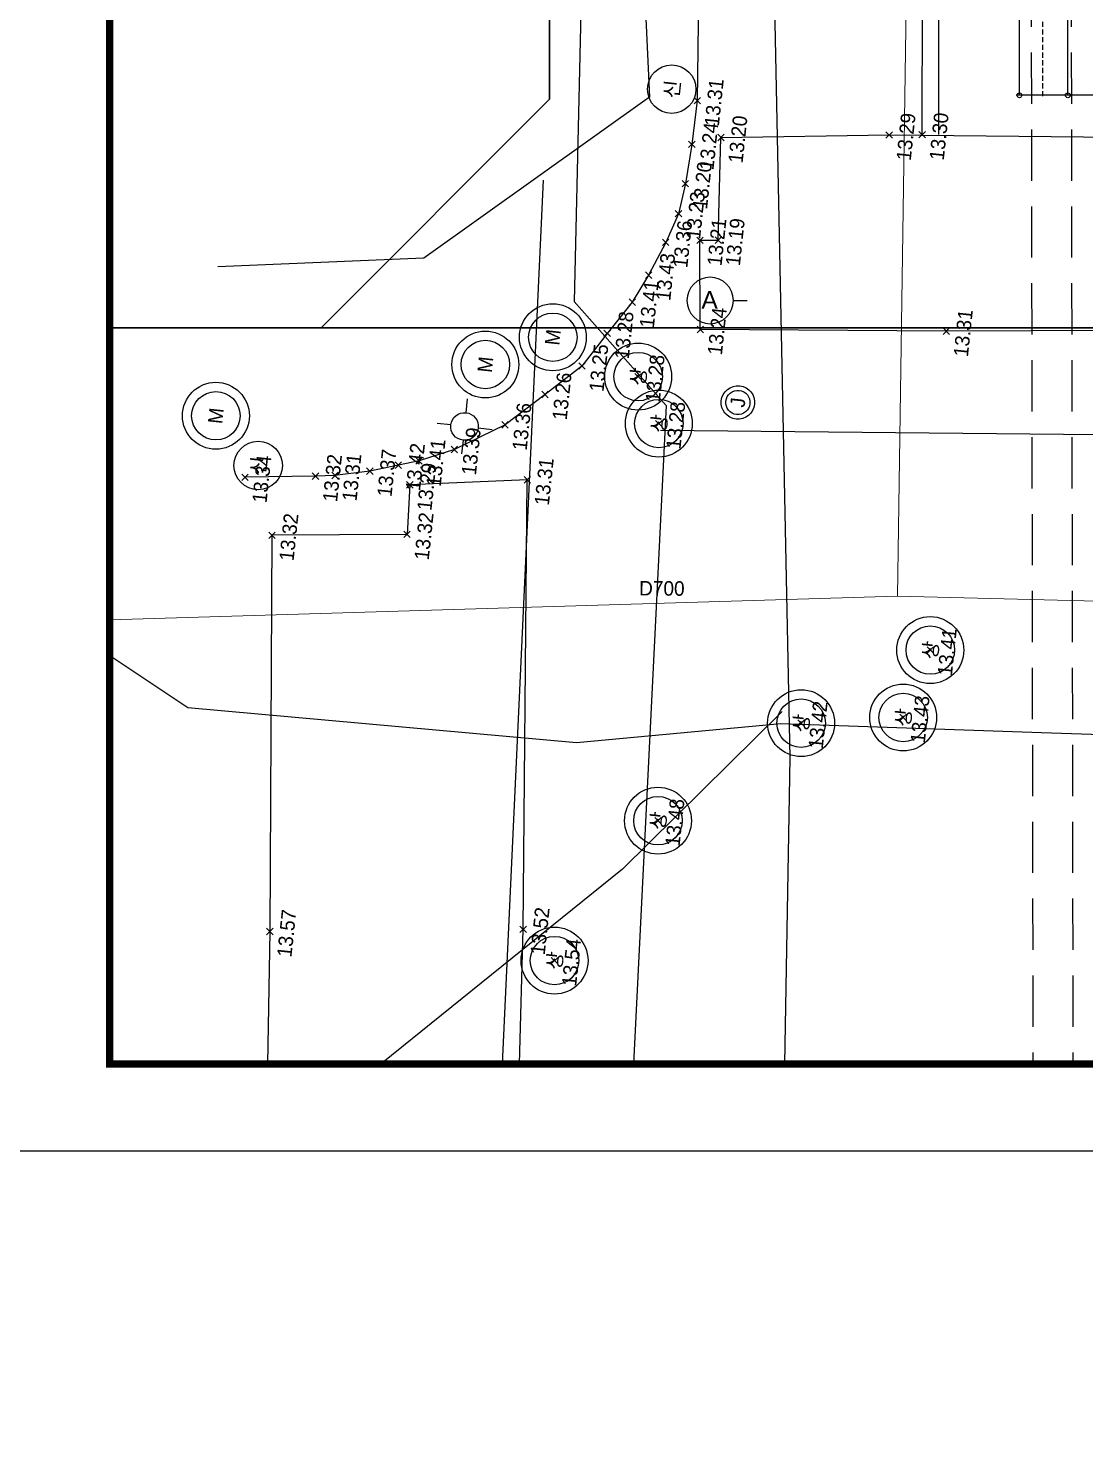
# Model space of a CAD drawing. Header units: millimetres. Extents: x 1073475 to 2890243, y -1340830 to -367733.
# Drawn here: x 1834495 to 1867194, y -465920 to -422071 of the extents above; entities that cross this region are included whole.
import ezdxf
from ezdxf.enums import TextEntityAlignment as Align
from ezdxf.xclip import XClip

# ---------------------------------------------------------------- set-up
doc = ezdxf.new("R2010")
doc.units = ezdxf.units.MM
doc.header["$LTSCALE"] = 50
doc.header["$XCLIPFRAME"] = 2
doc.header["$PDMODE"] = 3
doc.header["$PDSIZE"] = 100
doc.linetypes.add('HIDDEN2', pattern=[4.7625, 3.175, -1.5875])
doc.layers.get('Defpoints').update_dxf_attribs({"color": 151})
for name, color, linetype in [('1-우수관로', 140, '우수'), ('11', 11, 'Continuous'), ('A_BRICK', 3, 'Continuous'), ('C-DIM', 7, 'Continuous'), ('RXCOBAL', 7, 'Continuous'), ('TEX', 3, 'Continuous'), ('TEXT', 3, 'Continuous'), ('가로등', 1, 'Continuous'), ('도로', 1, 'Continuous'), ('맨홀', 1, 'Continuous'), ('상수도맨홀', 1, 'Continuous'), ('신호등', 1, 'Continuous'), ('연속지적도', 32, 'Continuous'), ('제수변', 1, 'Continuous'), ('중앙선', 2, 'Continuous'), ('지하지장물_상수관로', 5, 'HIDDEN2'), ('지하지장물_열수송관로', 6, 'HIDDEN2'), ('지하지장물_전기관로', 1, 'HIDDEN2'), ('지하지장물_통신관로', 7, 'HIDDEN2'), ('차선', 7, 'HIDDEN2'), ('측량점_높이', 8, 'Continuous'), ('측량점_심볼', 7, 'Continuous'), ('횡단보도', 40, 'Continuous')]:
    doc.layers.add(name, color=color, linetype=linetype)
doc.styles.add('LT', font='')
doc.styles.add('RXHG', font='arial.ttf')
doc.styles.get("Standard").update_dxf_attribs({"font": ''})
doc.styles.add('굴림체', font='')
doc.styles.add('돋움', font='')
doc.styles.get('LT').set_extended_font_data('GulimChe')
doc.styles.get('Standard').set_extended_font_data('Dotum')
doc.styles.get('굴림체').set_extended_font_data('Dotum')
doc.styles.get('돋움').set_extended_font_data('Dotum')
doc.linetypes.add('KT_LINE', pattern='A,12.7,-5.08,["KT",Standard,S=2.54,R=0,X=-2.54,Y=-1.27],-6.35', length=24.13)
doc.linetypes.add('POWER_LINE', pattern='A,12.7,-5.08,["POWER",Standard,S=2.54,R=0,X=-2.54,Y=-1.27],-6.35', length=24.13)
doc.linetypes.add('WATER_LINE', pattern='A,12.7,-5.08,["WATER",Standard,S=2.54,R=0,X=-2.54,Y=-1.27],-6.35', length=24.13)
doc.linetypes.add('우수', pattern='A,0.5,-0.05,["우수",LT,S=0.1,R=0,X=0,Y=-0.05],-0.4', length=0.95)
doc.dimstyles.new('SAM-300', dxfattribs={"dimscale": 1.5, "dimtxt": 300, "dimasz": 100, "dimexe": 70, "dimexo": 0, "dimgap": 100, "dimtad": 1, "dimdec": 0, "dimzin": 0, "dimdsep": 46, "dimlunit": 6, "dimtxsty": '돋움', "dimblk": 'ORIGIN', "dimcen": 100, "dimclrd": 1, "dimclre": 1, "dimclrt": 7, "dimadec": 0, "dimazin": 0, "dimtfac": 1, "dimtdec": 0, "dimtix": 1, "dimtmove": 2, "dimatfit": 3, "dimfxl": 70, "dimtolj": 1, "dimtzin": 0, "dimlwd": -1, "dimlwe": -1, "dimarcsym": 0})

# ---------------------------------------------------------------- blocks, each defined once
blk = doc.blocks.new('A$405090834614')
at = {"layer": '1-우수관로', "color": 251, "linetype": '우수', "lineweight": 0, "ltscale": 80}
for points in [[(185502, 13028), (184884, 22596), (180273, 88945), (172057, 168906), (121638, 164312), (118262, 188984)], [(121638, 164312), (127425, 92669), (132944, 11829)]]:
    blk.add_lwpolyline(points, dxfattribs=at)
at = {"layer": '가로등', "color": 251, "linetype": 'Continuous'}
for p, q in [((125446, 178617), (125446, 179046)), ((125018, 178189), (124589, 178189)), ((125875, 178189), (126304, 178189)), ((125446, 177760), (125446, 177331))]:
    blk.add_line(p, q, dxfattribs=at)
blk.add_ellipse((125446, 178189), major_axis=(303, 303), ratio=1, start_param=5.497787, end_param=11.780972, dxfattribs=at)
at = {"layer": '도로', "color": 251}
for p, q in [((123427, 182615), (123165, 184783)), ((123514, 182019), (123427, 182615)), ((123761, 180957), (123514, 182019)), ((124038, 180098), (123761, 180957)), ((124238, 179477), (124038, 180098)), ((124703, 178428), (124238, 179477)), ((125629, 176948), (124703, 178428)), ((126694, 175815), (125629, 176948)), ((127689, 174774), (126694, 175815)), ((128777, 174103), (127689, 174774)), ((129818, 173432), (128777, 174103)), ((130704, 173016), (129818, 173432)), ((131769, 172599), (130704, 173016)), ((132695, 172299), (131769, 172599)), ((141352, 172576), (136236, 172090)), ((133644, 172183), (132695, 172299)), ((134871, 172114), (133644, 172183)), ((136236, 172090), (134871, 172114))]:
    blk.add_line(p, q, dxfattribs=at)
at = {"layer": '맨홀', "color": 251}
for centre, radius in [((124963, 185878), 1036), ((124963, 185878), 750), ((127420, 177751), 1036), ((127420, 177751), 750), ((128480, 175762), 1036), ((128480, 175762), 750)]:
    blk.add_circle(centre, radius, dxfattribs=at)
at = {"layer": '상수도맨홀', "color": 251}
for centre, radius in [((109295, 173675), 1036), ((109295, 173675), 750), ((127547, 173007), 1036), ((127547, 173007), 750), ((126169, 172218), 1036), ((126169, 172218), 750), ((113940, 170948), 1036), ((113940, 170948), 750), ((117410, 166860), 1036), ((117410, 166860), 750), ((117917, 163737), 1036), ((117917, 163737), 750), ((120081, 163123), 1036), ((120081, 163123), 750)]:
    blk.add_circle(centre, radius, dxfattribs=at)
at = {"layer": '신호등', "color": 251}
for centre in [(123570, 184413), (136507, 172912)]:
    blk.add_circle(centre, 750, dxfattribs=at)
at = {"layer": '연속지적도', "color": 251}
for p, q in [((128018, 182925), (125569, 206009)), ((125569, 206009), (128018, 182925)), ((135799, 176644), (128018, 182925)), ((128018, 182925), (131988, 145494)), ((131988, 145494), (128018, 182925)), ((128018, 182925), (135799, 176644)), ((192588, 182663), (135799, 176644)), ((135799, 176644), (192588, 182663))]:
    blk.add_line(p, q, dxfattribs=at)
at = {"layer": '제수변', "color": 251}
for major_axis, start_param, end_param in [((366, 366), 5.497787, 11.780972), ((-265, 265), 3.926991, 10.210176)]:
    blk.add_ellipse((127076, 169852), major_axis=major_axis, ratio=1, start_param=start_param, end_param=end_param, dxfattribs=at)
at = {"layer": '중앙선', "color": 251}
for p, q in [((135925, 165056), (158397, 167391)), ((135978, 164547), (158451, 166883))]:
    blk.add_line(p, q, dxfattribs=at)
at = {"layer": '지하지장물_상수관로', "color": 251, "linetype": 'WATER_LINE', "ltscale": 3}
for points in [[(215785, 180251), (195263, 177193), (191822, 180378), (129649, 175223), (126750, 172048), (96359, 170351), (93160, 172444), (53008, 169794)], [(125974, 172142), (127656, 154547), (126905, 150875), (134574, 53206), (135978, 16885)]]:
    blk.add_lwpolyline(points, dxfattribs=at)
at = {"layer": '지하지장물_열수송관로', "color": 251, "ltscale": 10}
for points in [[(216212, 191288), (197149, 188874), (197301, 186951), (195346, 186542), (195304, 185411), (191114, 185214), (191823, 167673), (46754, 152054)], [(216367, 190058), (198477, 187793), (198622, 185962), (196548, 185528), (196500, 184227), (192401, 184034), (193108, 166565), (46886, 150822)]]:
    blk.add_lwpolyline(points, dxfattribs=at)
at = {"layer": '지하지장물_전기관로', "color": 251, "linetype": 'POWER_LINE', "ltscale": 3}
for points in [[(128114, 30390), (124995, 81247), (120316, 126000), (117897, 159426), (117322, 167477), (116075, 173707), (115884, 185784), (118473, 190768)], [(117706, 167477), (112335, 171886), (98622, 185592)], [(173383, 173768), (152438, 171677), (116310, 167097), (102929, 165907), (93496, 163728), (64735, 159343)]]:
    blk.add_lwpolyline(points, dxfattribs=at)
at = {"layer": '지하지장물_통신관로', "color": 251, "linetype": 'KT_LINE', "ltscale": 3}
for points in [[(179973, 22140), (178340, 57330), (174617, 92638), (167709, 153756), (166514, 164057), (162819, 177078), (146292, 175121), (136183, 173575), (130490, 179990), (129558, 186301)], [(133285, 176576), (83112, 173596), (82168, 171745), (83434, 140813), (89417, 133224), (94187, 130394), (100201, 81315), (103898, 49012), (108849, 25517)]]:
    blk.add_lwpolyline(points, dxfattribs=at)
at = {"layer": '차선', "color": 251}
for p, q in [((212341, 169387), (137441, 161475)), ((129096, 62935), (126736, 85773))]:
    blk.add_line(p, q, dxfattribs=at)
at = {"layer": '측량점_심볼', "color": 251}
for p in [(123165, 184783), (121466, 183762), (109261, 182535), (123427, 182615), (123514, 182019), (123761, 180957), (124038, 180098), (121934, 179605), (123468, 179683), (124238, 179477), (124703, 178428), (125629, 176948), (124009, 176085), (126694, 175815), (110158, 174745), (127689, 174774), (128777, 174103), (109295, 173675), (129818, 173432), (127547, 173007), (130704, 173016), (131769, 172599), (126169, 172218), (132695, 172299), (133644, 172183), (134871, 172114), (136236, 172090), (131947, 171551), (129201, 171249), (135178, 171239), (113940, 170948), (132008, 170986), (117410, 166860), (135806, 166071), (135925, 165056), (117917, 163737), (129952, 163670), (120081, 163123)]:
    blk.add_point(p, dxfattribs=at)
at = {"layer": '횡단보도', "color": 251}
for p, q in [((121466, 183762), (109261, 182535)), ((121934, 179605), (121466, 183762)), ((109261, 182535), (93740, 181158)), ((123468, 179683), (121934, 179605)), ((124009, 176085), (123468, 179683)), ((110158, 174745), (124009, 176085)), ((95049, 173551), (110158, 174745)), ((129201, 171249), (131947, 171551)), ((131947, 171551), (132008, 170986)), ((129952, 163670), (129201, 171249)), ((132008, 170986), (135178, 171239)), ((135178, 171239), (135806, 166071)), ((135806, 166071), (136502, 158883)), ((130754, 156448), (129952, 163670))]:
    blk.add_line(p, q, dxfattribs=at)
at = {"layer": '1-우수관로', "color": 251, "linetype": '우수', "lineweight": 0, "ltscale": 5, "style": '굴림체'}
blk.add_text('D700', height=450, rotation=275.5675, dxfattribs=at).set_placement((120950, 170864), align=Align.RIGHT)
at = {"layer": '상수도맨홀', "color": 251, "style": '굴림체'}
for s, p in [('M', (124963, 185878)), ('신', (123570, 184413)), ('M', (127420, 177751)), ('M', (128480, 175762)), ('상', (109295, 173675)), ('상', (127547, 173007)), ('신', (136507, 172912)), ('상', (126169, 172218)), ('상', (113940, 170948)), ('J', (127076, 169852)), ('상', (117410, 166860)), ('상', (117917, 163737)), ('상', (120081, 163123))]:
    blk.add_text(s, height=450, dxfattribs=at).set_placement(p, align=Align.MIDDLE)
at = {"layer": '측량점_높이', "color": 251, "style": '굴림체'}
for s, p in [('13.34', (123165, 184483)), ('13.32', (121466, 183462)), ('13.57', (109261, 182235)), ('13.32', (123427, 182315)), ('13.31', (123514, 181719)), ('13.37', (123761, 180657)), ('13.42', (124038, 179798)), ('13.29', (123468, 179383)), ('13.32', (121934, 179305)), ('13.41', (124238, 179177)), ('13.39', (124703, 178128)), ('13.36', (125629, 176648)), ('13.31', (124009, 175785)), ('13.26', (126694, 175515)), ('13.52', (110158, 174445)), ('13.25', (127689, 174474)), ('13.28', (128777, 173803)), ('13.54', (109295, 173375)), ('13.41', (129818, 173132)), ('13.28', (127547, 172707)), ('13.43', (130704, 172716)), ('13.28', (126169, 171918)), ('13.36', (131769, 172299)), ('13.23', (132695, 171999)), ('13.20', (133644, 171883)), ('13.24', (134871, 171814)), ('13.31', (136236, 171790)), ('13.21', (131947, 171251)), ('13.48', (113940, 170648)), ('13.24', (129201, 170949)), ('13.19', (132008, 170686)), ('13.20', (135178, 170939)), ('13.42', (117410, 166560)), ('13.29', (135806, 165771)), ('13.30', (135925, 164756)), ('13.43', (117917, 163437)), ('13.31', (129952, 163370)), ('13.41', (120081, 162823))]:
    blk.add_text(s, height=450, dxfattribs=at).set_placement(p, align=Align.TOP_CENTER)
blk = doc.blocks.new('dbox')
at = {"layer": '11'}
for p, q in [((4288, 1800), (4288, 57600)), ((81088, 1800), (4288, 1800))]:
    blk.add_line(p, q, dxfattribs=at)
at = {"layer": '11', "const_width": 150}
blk.add_lwpolyline([(81088, 1800), (4288, 1800), (4288, 57600), (81088, 57600)], close=True, dxfattribs=at)
at = {"layer": 'TEXT', "color": 7}
blk.add_line((84100, 0), (0, 0), dxfattribs=at)
at = {"layer": 'TEX', "color": 6, "linetype": 'Continuous', "style": 'RXHG', "width": 1}
for tag, p in [('일자', (76628, 15972)), ('축척', (76628, 13925)), ('설계번호', (76684, 12170))]:
    blk.add_attdef(tag, p, '', height=300, dxfattribs=at)
at = {"layer": 'TEX', "color": 7, "linetype": 'Continuous', "style": 'RXHG', "width": 1}
blk.add_attdef('파일명', (81840, 4453), '', height=300, rotation=90, dxfattribs=at)
at = {"layer": 'TEX', "linetype": 'Continuous', "style": 'RXHG', "width": 1}
for tag, p in [('도면명-1', (77799, 3389)), ('도면명-2', (77799, 2662))]:
    blk.add_attdef(tag, text='', height=400, dxfattribs=at).set_placement(p, align=Align.CENTER)
blk = doc.blocks.new('_Origin')
at = {"color": 0, "linetype": 'ByBlock', "lineweight": -2}
blk.add_line((0, 0), (-1, 0), dxfattribs=at)
blk.add_circle((0, 0), 0.5, dxfattribs=at)
blk = doc.blocks.new('*D799')
at = {"layer": 'C-DIM', "color": 1, "ltscale": 0.2, "transparency": 16777216}
for p, q in [((1866674, -401553), (1865069, -401553)), ((1865174, -423993), (1865174, -401703)), ((1866674, -424143), (1865069, -424143))]:
    blk.add_line(p, q, dxfattribs=at)
at = {"layer": 'Defpoints', "color": 0, "ltscale": 0.2, "transparency": 16777216}
for p in [(1865174, -401553), (1866674, -401553), (1866674, -424143)]:
    blk.add_point(p, dxfattribs=at)
at = {"layer": 'C-DIM', "color": 1, "ltscale": 0.2, "transparency": 16777216, "xscale": 150, "yscale": 150, "zscale": 150}
for p, rotation in [((1865174, -401553), 90), ((1865174, -424143), 270)]:
    blk.add_blockref('_Origin', p, dxfattribs=dict(at, rotation=rotation))
at = {"layer": 'C-DIM', "color": 7, "ltscale": 0.2, "transparency": 16777216, "insert": (1864755, -412848), "char_height": 450, "attachment_point": 5, "rotation": 90, "style": '돋움'}
blk.add_mtext('\\A1;22,590', dxfattribs=at)
blk = doc.blocks.new('*D811')
at = {"layer": 'C-DIM', "color": 1, "ltscale": 0.2, "transparency": 16777216}
for p, q in [((1868174, -403343), (1866569, -403343)), ((1866674, -423993), (1866674, -403493)), ((1868174, -424143), (1866569, -424143))]:
    blk.add_line(p, q, dxfattribs=at)
at = {"layer": 'Defpoints', "color": 0, "ltscale": 0.2, "transparency": 16777216}
for p in [(1866674, -403343), (1868174, -403343), (1868174, -424143)]:
    blk.add_point(p, dxfattribs=at)
at = {"layer": 'C-DIM', "color": 1, "ltscale": 0.2, "transparency": 16777216, "xscale": 150, "yscale": 150, "zscale": 150}
for p, rotation in [((1866674, -403343), 90), ((1866674, -424143), 270)]:
    blk.add_blockref('_Origin', p, dxfattribs=dict(at, rotation=rotation))
at = {"layer": 'C-DIM', "color": 7, "ltscale": 0.2, "transparency": 16777216, "insert": (1866236, -413743), "char_height": 450, "attachment_point": 5, "rotation": 90, "style": '돋움'}
blk.add_mtext('\\A1;13@1600=20,800', dxfattribs=at)
blk = doc.blocks.new('DD')
at = {"layer": 'RXCOBAL', "color": 7}
blk.add_line((-631, 0), (0, 0), dxfattribs=at)
blk.add_circle((-1711, 0), 1080, dxfattribs=at)
at = {"layer": 'A_BRICK', "style": 'RXHG'}
blk.add_attdef('BUB', text='', height=810, dxfattribs=at).set_placement((-1747, -407), align=Align.CENTER)

msp = doc.modelspace()

# ---------------------------------------------------------------- block references
at = {"xscale": 1.5, "yscale": 1.5, "zscale": 1.5}
msp.add_blockref('dbox', (1830582.7, -456833.1), dxfattribs=at)
ref = msp.add_blockref('A$405090834614', (1885814.3, -577934.3), dxfattribs=dict(rotation=83.9464212542183))
XClip(ref).set_block_clipping_path([(104661.0409256864, 187029.200860789), (115795.371209384, 82037.659728932), (199028.6359362481, 90864.5294945205), (187894.3056525505, 195856.0706263776)])
ref = msp.add_blockref('A$405090834614', (2011964.3, -577934.3), dxfattribs=dict(rotation=83.9464212542183))
XClip(ref).set_block_clipping_path([(104661.0409256864, 187029.200860789), (115795.371209384, 82037.659728932), (199028.6359362481, 90864.5294945205), (187894.3056525505, 195856.0706263776)])
ref = msp.add_blockref('DD', (1856741.5, -430498.3), dxfattribs=dict(xscale=-0.6666666666666666, yscale=0.6666666666666666, zscale=0.6666666666666666, rotation=180))
ref.add_attrib('BUB', 'A', dxfattribs={"layer": 'A_BRICK', "height": 540.2, "style": 'RXHG'}).set_placement((1855583.5, -430745.3), align=Align.CENTER)

# ---------------------------------------------------------------- dimensions: what is measured, and where the dimension line sits
at = {"layer": 'C-DIM', "ltscale": 0.2}
dim = msp.add_linear_dim(base=(1865173.6, -401553.3), p1=(1866673.6, -424143.3), p2=(1866673.6, -401553.3), angle=90, dimstyle='SAM-300', dxfattribs=at)
dim.commit()
dim.dimension.update_dxf_attribs({"geometry": '*D799', "text_midpoint": (1864755, -412848.3)})
dim = msp.add_linear_dim(base=(1866673.6, -403343.3), p1=(1868173.6, -424143.3), p2=(1868173.6, -403343.3), angle=90, text='13@1600=<>', dimstyle='SAM-300', dxfattribs=at)
dim.commit()
dim.dimension.update_dxf_attribs({"geometry": '*D811', "text_midpoint": (1866235.7, -413743.3)})

doc.saveas('drawing.dxf')
